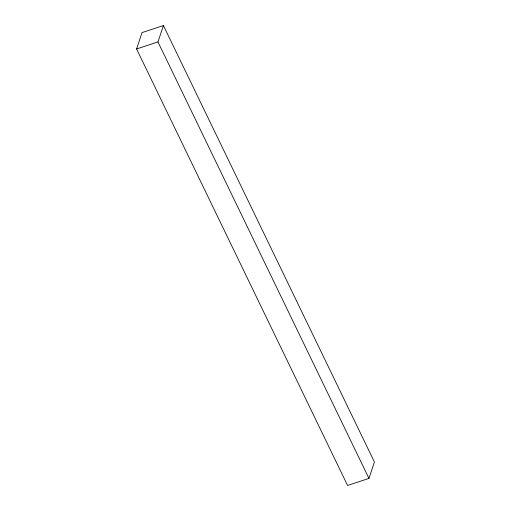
<?xml version="1.0" encoding="UTF-8"?>
<svg xmlns="http://www.w3.org/2000/svg" width="511" height="511" viewBox="0 0 511 511"><rect width="100%" height="100%" fill="white"/><g stroke="black" fill="none" stroke-linecap="round" stroke-linejoin="round"><path stroke-width="0.77" d="M136.578 48.973L142.039 32.589L163.424 25.55L374.422 462.027L368.961 478.411L347.576 485.45L136.578 48.973L157.963 41.94L163.424 25.55M157.963 41.94L368.961 478.411"/></g></svg>
